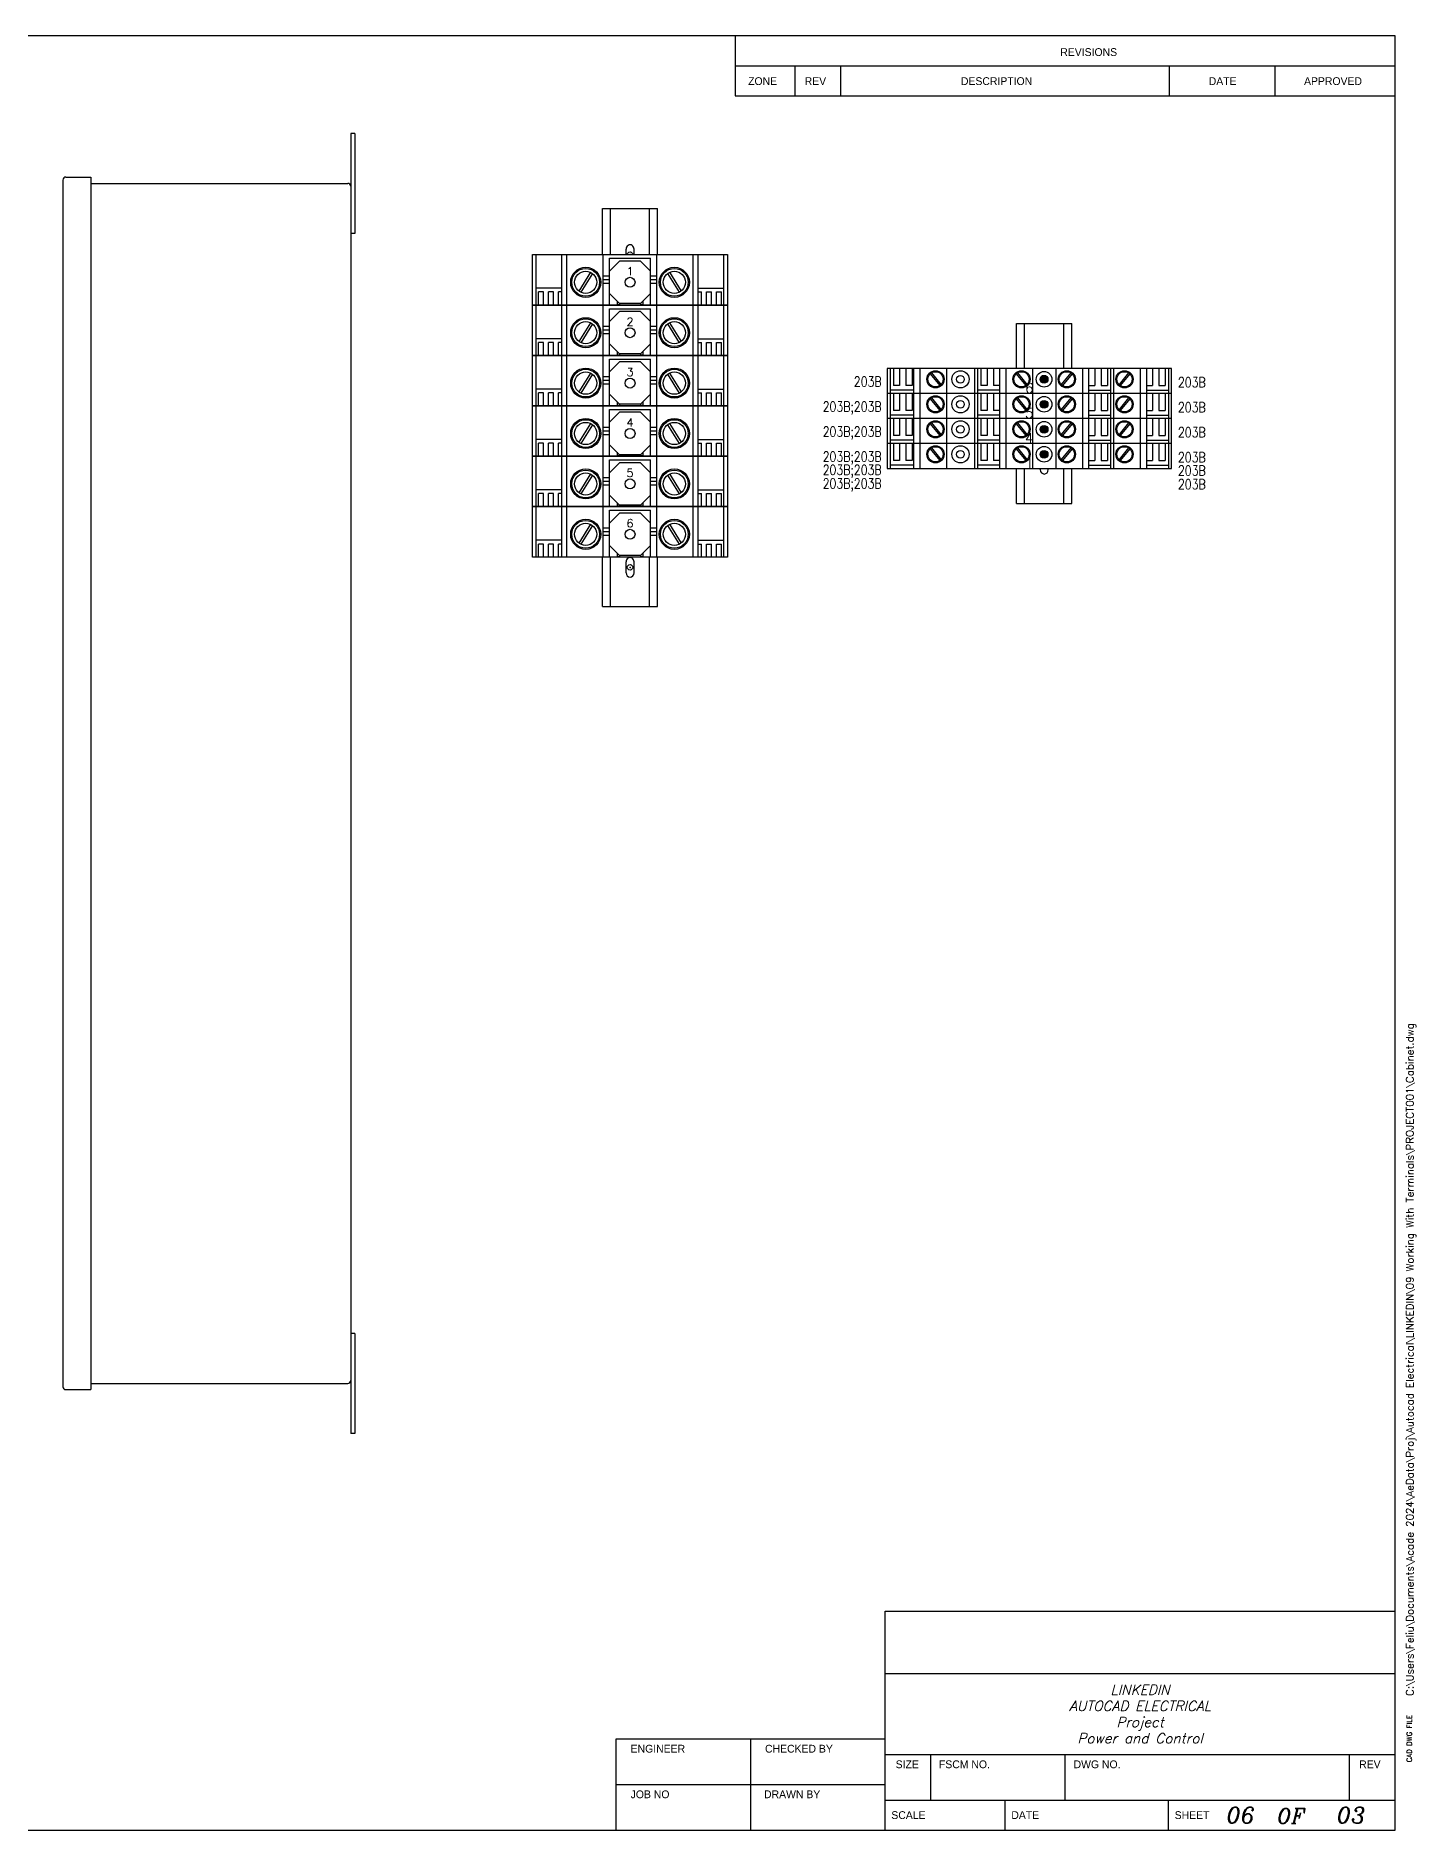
# Model space of a CAD drawing. Extents: x 0 to 67.4, y 0 to 44.8.
# Drawn here: x 32.91 to 67.42, y -0.04 to 44.81 of the extents above; entities that cross this region are included whole.
import ezdxf
from ezdxf.enums import TextEntityAlignment as Align

# ---------------------------------------------------------------- set-up
doc = ezdxf.new("R2010")
doc.units = 0
doc.header["$MEASUREMENT"] = 0
doc.set_wipeout_variables(frame=1)
for name, color, linetype in [('MISC', 5, 'Continuous'), ('PSYMS', 7, 'Continuous'), ('PTERM', 7, 'Continuous'), ('PWIRE', 7, 'Continuous'), ('TITLE', 7, 'Continuous')]:
    doc.layers.add(name, color=color, linetype=linetype)
doc.styles.add('ITALIC', font='ITALIC')
doc.styles.add('SIMPLEX', font='SIMPLEX')
doc.styles.add('WD', font='romans.shx')

# ---------------------------------------------------------------- blocks, each defined once
blk = doc.blocks.new('DN-T1_0')
at = {"style": 'WD', "flags": 1}
for tag, height, p in [('INST', 0.125, (0.008, 0.421)), ('LOC', 0.125, (0.008, 0.245)), ('WDBLKNAM', 0.05, (0, -0.884)), ('CAT', 0.05, (0, -0.812)), ('ASSYCODE', 0.05, (0, -1.042)), ('FP', 0.05, (0, -0.955)), ('FPT', 0.05, (0.141, -0.955))]:
    blk.add_attdef(tag, text='', height=height, dxfattribs=at).set_placement(p, align=Align.CENTER)
blk.add_wipeout([(1.22, 0), (1.22, -0.63), (-1.22, -0.63), (-1.22, 0)])
for p, q in [((-1.174, -0.63), (-1.174, 0)), ((-0.851, -0.63), (-0.851, 0)), ((-0.788, -0.63), (-0.788, 0)), ((-0.335, -0.63), (-0.335, 0)), ((-0.494, -0.221), (-0.64, -0.456)), ((-0.257, -0.046), (0.257, -0.046)), ((-0.257, -0.63), (-0.257, -0.046)), ((-0.257, -0.206), (-0.132, -0.081)), ((0.132, -0.081), (-0.132, -0.081)), ((0.257, -0.206), (0.132, -0.081)), ((0.257, -0.63), (0.257, -0.046)), ((0.335, -0.63), (0.335, 0)), ((0.494, -0.221), (0.64, -0.456)), ((0.788, -0.63), (0.788, 0)), ((0.851, -0.63), (0.851, 0)), ((1.174, -0.63), (1.174, 0)), ((-0.851, -0.421), (-1.174, -0.421)), ((-0.468, -0.236), (-0.614, -0.471)), ((-0.257, -0.269), (-0.335, -0.269)), ((-0.257, -0.315), (-0.335, -0.315)), ((-0.257, -0.361), (-0.335, -0.361)), ((0.335, -0.269), (0.257, -0.269)), ((0.335, -0.315), (0.257, -0.315)), ((0.335, -0.361), (0.257, -0.361)), ((0.468, -0.236), (0.614, -0.471)), ((0.851, -0.421), (1.174, -0.421)), ((-1.143, -0.63), (-1.143, -0.467)), ((-1.081, -0.467), (-1.143, -0.467)), ((-1.081, -0.63), (-1.081, -0.467)), ((-0.956, -0.467), (-1.018, -0.467)), ((-1.018, -0.63), (-1.018, -0.467)), ((-0.956, -0.63), (-0.956, -0.467)), ((-0.893, -0.63), (-0.893, -0.467)), ((-0.851, -0.467), (-0.893, -0.467)), ((-0.132, -0.611), (-0.257, -0.486)), ((-0.162, -0.581), (-0.162, -0.619)), ((-0.139, -0.626), (-0.155, -0.626)), ((0.132, -0.611), (-0.132, -0.611)), ((-0.132, -0.611), (-0.132, -0.619)), ((0.132, -0.611), (0.257, -0.486)), ((0.132, -0.611), (0.132, -0.619)), ((0.155, -0.626), (0.139, -0.626)), ((0.162, -0.581), (0.162, -0.619)), ((0.851, -0.467), (0.893, -0.467)), ((0.893, -0.63), (0.893, -0.467)), ((0.955, -0.63), (0.955, -0.467)), ((0.955, -0.467), (1.018, -0.467)), ((1.018, -0.63), (1.018, -0.467)), ((1.081, -0.63), (1.081, -0.467)), ((1.081, -0.467), (1.143, -0.467)), ((1.143, -0.63), (1.143, -0.467))]:
    blk.add_line(p, q)
blk.add_lwpolyline([(1.22, 0), (1.22, -0.63), (-1.22, -0.63), (-1.22, 0)], close=True)
for centre, radius in [((-0.554, -0.346), 0.188), ((-0.554, -0.346), 0.173), ((-0.554, -0.346), 0.139), ((0.554, -0.346), 0.188), ((0.554, -0.346), 0.173), ((0.554, -0.346), 0.139), ((0, -0.346), 0.0625)]:
    blk.add_circle(centre, radius)
for centre, start, end in [((-0.155, -0.619), 180, 270), ((-0.139, -0.619), 270, 0), ((0.139, -0.619), 180, 270), ((0.155, -0.619), 270, 0)]:
    blk.add_arc(centre, 0.007, start, end)
for tag, height, p in [('P_TAGSTRIP', 0.125, (0.008, 0.068)), ('MFG', 0.05, (0, -0.741))]:
    blk.add_attdef(tag, text='', height=height, dxfattribs=at).set_placement(p, align=Align.CENTER)
at = {"style": 'WD'}
for tag in ['WIRENO', 'TERM']:
    blk.add_attdef(tag, text='', height=0.1, dxfattribs=at).set_placement((0, -0.208), align=Align.MIDDLE_CENTER)
at = {"style": 'WD', "width": 0.8}
blk.add_attdef('WIRENOL', text='', height=0.1, dxfattribs=at).set_placement((-1.29, -0.315), align=Align.MIDDLE_RIGHT)
at = {"style": 'WD', "flags": 1}
blk.add_attdef('TERMDESCL', text='', height=0.05, dxfattribs=at).set_placement((-1.287, -0.43), align=Align.MIDDLE_RIGHT)
blk.add_attdef('TERMDESCR', text='', height=0.05, dxfattribs=at).set_placement((1.29, -0.43), align=Align.MIDDLE_LEFT)
at = {"style": 'WD', "width": 0.8}
blk.add_attdef('WIRENOR', text='', height=0.1, dxfattribs=at).set_placement((1.29, -0.315), align=Align.MIDDLE_LEFT)
blk = doc.blocks.new('VDIN1255')
for p, q in [((-0.69, 9.954), (0.69, 9.954)), ((-0.69, 0), (-0.69, 9.954)), ((-0.49, 0), (-0.49, 9.954)), ((0.49, 0), (0.49, 9.954)), ((0.69, 0), (0.69, 9.954)), ((-0.1, 8.662), (-0.1, 8.934)), ((0.1, 8.662), (0.1, 8.934)), ((-0.1, 6.754), (-0.1, 7.026)), ((0.1, 6.754), (0.1, 7.026)), ((-0.1, 4.79), (-0.1, 5.062)), ((0.1, 4.79), (0.1, 5.062)), ((-0.1, 2.814), (-0.1, 3.086)), ((0.1, 2.814), (0.1, 3.086)), ((-0.1, 0.844), (-0.1, 1.116)), ((0.1, 0.844), (0.1, 1.116)), ((-0.69, 0), (0.69, 0))]:
    blk.add_line(p, q)
for centre in [(0, 8.798), (0, 0.98)]:
    blk.add_circle(centre, 0.068)
for centre, start_param, end_param in [((0, 8.934), 4.712386, 7.853986), ((0, 8.662), 1.570796, 4.712386), ((0, 7.026), 4.712386, 7.853986), ((0, 6.754), 1.570796, 4.712386), ((0, 5.062), 4.712386, 7.853986), ((0, 4.79), 1.570796, 4.712386), ((0, 3.086), 4.712386, 7.853986), ((0, 2.814), 1.570796, 4.712386), ((0, 1.116), 4.712386, 7.853986), ((0, 0.844), 1.570796, 4.712386)]:
    blk.add_ellipse(centre, major_axis=(0, 0.109), ratio=0.917668, start_param=start_param, end_param=end_param)
for p in [(0, 8.798), (0, 6.89), (0, 4.926), (0, 2.95), (0, 0.98)]:
    blk.add_point(p)
at = {"flags": 11}
for p in [(0, 8.798), (0, 0.98)]:
    blk.add_attdef('NC', text='', height=0.01, rotation=0, dxfattribs=at).set_placement(p, align=Align.MIDDLE)
blk = doc.blocks.new('A30C24ALP-Side')
for p, q in [((67.278, 31.703), (67.278, -0.797)), ((67.382, 31.703), (67.278, 31.703)), ((67.382, 31.703), (67.382, 29.203)), ((60.079, 30.536), (60.079, 0.371)), ((60.153, 30.61), (60.778, 30.61)), ((60.778, 30.61), (60.778, 0.297)), ((60.778, 30.453), (67.204, 30.453)), ((67.382, 29.203), (67.278, 29.203)), ((67.382, 1.703), (67.278, 1.703)), ((67.382, 1.703), (67.382, -0.797)), ((60.778, 0.453), (67.204, 0.453)), ((60.153, 0.297), (60.778, 0.297)), ((67.382, -0.797), (67.278, -0.797))]:
    blk.add_line(p, q)
for centre, start, end in [((60.153, 30.536), 90, 180), ((67.204, 30.379), 0, 90), ((67.204, 0.527), 270, 0), ((60.153, 0.371), 180, 270)]:
    blk.add_arc(centre, 0.074, start, end)
blk = doc.blocks.new('ACADE D Titleblock')
for p, q in [((33.469, 22.427), (0, 22.427)), ((25.219, 22.427), (25.219, 21.677)), ((33.469, 0), (33.469, 22.427)), ((33.469, 0), (33.469, 22.427)), ((25.219, 22.052), (33.469, 22.052)), ((25.969, 21.677), (25.969, 22.052)), ((26.539, 21.677), (26.539, 22.052)), ((30.649, 21.677), (30.649, 22.052)), ((31.969, 21.677), (31.969, 22.052)), ((25.219, 21.677), (33.469, 21.677)), ((27.094, 2.737), (33.469, 2.737)), ((27.094, 0), (27.094, 2.737)), ((27.094, 1.957), (33.469, 1.957)), ((23.734, 1.14), (27.094, 1.14)), ((23.734, 0), (23.734, 1.14)), ((25.414, 0), (25.414, 1.14)), ((27.094, 0.945), (33.469, 0.945)), ((27.664, 0.375), (27.664, 0.945)), ((29.344, 0.375), (29.344, 0.945)), ((32.899, 0.375), (32.899, 0.945)), ((23.734, 0.57), (27.094, 0.57)), ((27.094, 0.375), (33.469, 0.375)), ((28.594, 0), (28.594, 0.375)), ((30.635, 0), (30.635, 0.375)), ((0, 0), (33.469, 0))]:
    blk.add_line(p, q)
for s, p in [('REVISIONS', (29.284, 22.176)), ('ZONE', (25.382, 21.813)), ('REV', (26.089, 21.813)), ('DESCRIPTION', (28.042, 21.813)), ('DATE', (31.14, 21.813)), ('APPROVED', (32.331, 21.813)), ('ENGINEER', (23.913, 0.969)), ('CHECKED BY', (25.593, 0.969)), ('SIZE', (27.226, 0.774)), ('FSCM NO.', (27.767, 0.774)), ('DWG NO.', (29.45, 0.774)), ('REV', (33.02, 0.774)), ('JOB NO', (23.913, 0.399)), ('DRAWN BY', (25.581, 0.399)), ('SCALE', (27.172, 0.139)), ('DATE', (28.672, 0.139)), ('SHEET', (30.714, 0.139))]:
    blk.add_text(s, height=0.0975).set_placement(p)
at = {"layer": 'TITLE', "style": 'SIMPLEX'}
blk.add_text('CAD DWG FILE', height=0.0625, rotation=90, dxfattribs=at).set_placement((33.677, 0.849))
at = {"layer": 'TITLE', "style": 'ITALIC'}
blk.add_text('OF', height=0.1875, dxfattribs=at).set_placement((32.173, 0.176), align=Align.MIDDLE_CENTER)
for tag, height, p in [('TITLE#1', 0.125, (30.281, 1.755)), ('TITLE#2', 0.125, (30.281, 1.552)), ('TITLE#3', 0.125, (30.281, 1.35)), ('TITLE#4', 0.125, (30.281, 1.147)), ('DWG#', 0.2, (31.121, 0.66)), ('SH#', 0.2, (31.541, 0.187)), ('SHTS', 0.2, (32.92, 0.187))]:
    blk.add_attdef(tag, text='', height=height, dxfattribs=at).set_placement(p, align=Align.MIDDLE_CENTER)
at = {"layer": 'TITLE', "style": 'SIMPLEX'}
blk.add_attdef('CAD#', (33.701, 1.677), '', height=0.0938, rotation=90, dxfattribs=at)
at = {"layer": 'TITLE'}
for tag, p, style in [('ENGINEER', (24.406, 0.664), 'ITALIC'), ('CHKDBY', (26.023, 0.664), 'ITALIC'), ('SCALE', (27.742, 0.139), 'SIMPLEX'), ('DATE', (29.152, 0.139), 'SIMPLEX'), ('JOB#', (24.632, 0.092), 'ITALIC'), ('DRAWNBY', (26.093, 0.092), 'ITALIC')]:
    blk.add_attdef(tag, p, '', height=0.0975, dxfattribs=dict(at, style=style))
at = {"layer": 'TITLE', "flags": 9}
blk.add_attdef('WD_TB', (27.182, -0.207), '', height=0.125, dxfattribs=at)
blk = doc.blocks.new('VDIN1F87')
for p, q in [((-0.69, 0), (-0.69, 4.5)), ((-0.69, 4.5), (0.69, 4.5)), ((-0.49, 0), (-0.49, 4.5)), ((0.49, 0), (0.49, 4.5)), ((0.69, 0), (0.69, 4.5)), ((-0.1, 2.814), (-0.1, 3.086)), ((0.1, 2.814), (0.1, 3.086)), ((-0.1, 0.844), (-0.1, 1.116)), ((0.1, 0.844), (0.1, 1.116)), ((-0.69, 0), (0.69, 0))]:
    blk.add_line(p, q)
for centre in [(0, 2.95), (0, 0.98)]:
    blk.add_circle(centre, 0.068)
for centre, start_param, end_param in [((0, 3.086), 4.712386, 7.853986), ((0, 2.814), 1.570796, 4.712386), ((0, 1.116), 4.712386, 7.853986), ((0, 0.844), 1.570796, 4.712386)]:
    blk.add_ellipse(centre, major_axis=(0, 0.109), ratio=0.917668, start_param=start_param, end_param=end_param)
for p in [(0, 2.95), (0, 0.98)]:
    blk.add_point(p)
at = {"flags": 11}
for p in [(0, 2.95), (0, 0.98)]:
    blk.add_attdef('NC', text='', height=0.01, dxfattribs=at).set_placement(p, align=Align.MIDDLE)
blk = doc.blocks.new('DN-D10')
at = {"style": 'WD', "flags": 1}
for tag, height, p in [('INST', 0.125, (0.008, 0.421)), ('LOC', 0.125, (0.008, 0.245)), ('WDBLKNAM', 0.05, (0, -0.489)), ('CAT', 0.05, (0, -0.417)), ('FP', 0.05, (0, -0.56)), ('FPT', 0.05, (0.141, -0.56)), ('ASSYCODE', 0.05, (0, -0.647))]:
    blk.add_attdef(tag, text='', height=height, dxfattribs=at).set_placement(p, align=Align.CENTER)
at = {"style": 'WD', "width": 0.8}
for tag, p in [('L03WIRENOL', (-1.476, -0.401)), ('L04WIRENOL', (-1.476, -0.538))]:
    blk.add_attdef(tag, text='', height=0.1, dxfattribs=at).set_placement(p, align=Align.MIDDLE_RIGHT)
for tag, p in [('L03WIRENOR', (1.487, -0.409)), ('L04WIRENOR', (1.487, -0.545))]:
    blk.add_attdef(tag, text='', height=0.1, dxfattribs=at).set_placement(p, align=Align.MIDDLE_LEFT)
at = {"style": 'WD', "flags": 1}
for tag, p in [('L02PINL', (-0.866, -0.413)), ('L03PINL', (-0.866, -0.488)), ('L04PINL', (-0.866, -0.563))]:
    blk.add_attdef(tag, text='', height=0.05, dxfattribs=at).set_placement(p, align=Align.MIDDLE_RIGHT)
for tag, p in [('L03WIRENO', (0, -0.516)), ('L03TERM', (0, -0.516)), ('L04WIRENO', (0, -0.653)), ('L04TERM', (0, -0.653))]:
    blk.add_attdef(tag, text='', height=0.1, dxfattribs=at).set_placement(p, align=Align.MIDDLE_CENTER)
for tag, p in [('L02PINR', (0.847, -0.405)), ('L03PINR', (0.847, -0.48)), ('L04PINR', (0.847, -0.555))]:
    blk.add_attdef(tag, text='', height=0.05, dxfattribs=at).set_placement(p, align=Align.MIDDLE_LEFT)
blk.add_wipeout([(-1.422, 0), (1.422, 0), (1.422, -0.25), (-1.422, -0.25)])
h = blk.add_hatch(color=256)
h.paths.add_polyline_path([(0.148, -0.07, 0.414214), (0.109, -0.109), (0.188, -0.109, 0.414214)])
h.paths.add_polyline_path([(0.109, -0.109, 0.414214), (0.148, -0.149, 0.414214), (0.188, -0.109)])
for p, q in [((-1.391, 0), (-1.391, -0.25)), ((-1.359, 0), (-1.359, -0.172)), ((-1.297, 0), (-1.297, -0.172)), ((-1.234, 0), (-1.234, -0.172)), ((-1.172, 0), (-1.172, -0.172)), ((-1.156, 0), (-1.156, -0.25)), ((-1.094, 0), (-1.094, -0.25)), ((-0.828, 0), (-0.828, -0.25)), ((-0.547, 0), (-0.547, -0.25)), ((-0.547, 0), (-0.547, -0.25)), ((-0.516, 0), (-0.516, -0.25)), ((-0.484, 0), (-0.484, -0.172)), ((-0.422, 0), (-0.422, -0.172)), ((-0.359, 0), (-0.359, -0.172)), ((-0.297, 0), (-0.297, -0.25)), ((-0.297, 0), (-0.297, -0.172)), ((-0.234, 0), (-0.234, -0.25)), ((0.031, 0), (0.031, -0.25)), ((0.266, 0), (0.266, -0.25)), ((0.531, 0), (0.531, -0.25)), ((0.594, 0), (0.594, -0.25)), ((0.594, 0), (0.594, -0.25)), ((0.656, 0), (0.656, -0.172)), ((0.719, 0), (0.719, -0.172)), ((0.781, 0), (0.781, -0.172)), ((0.812, 0), (0.812, -0.25)), ((0.844, 0), (0.844, -0.25)), ((1.109, 0), (1.109, -0.25)), ((1.172, 0), (1.172, -0.25)), ((1.172, 0), (1.172, -0.25)), ((1.234, 0), (1.234, -0.172)), ((1.297, 0), (1.297, -0.172)), ((1.359, 0), (1.359, -0.172)), ((1.391, 0), (1.391, -0.25)), ((-1.297, -0.172), (-1.359, -0.172)), ((-1.172, -0.172), (-1.234, -0.172)), ((-0.991, -0.055), (-0.895, -0.172)), ((-0.979, -0.046), (-0.883, -0.162)), ((-0.422, -0.172), (-0.484, -0.172)), ((-0.297, -0.172), (-0.359, -0.172)), ((-0.132, -0.055), (-0.035, -0.172)), ((-0.119, -0.046), (-0.023, -0.162)), ((0.416, -0.046), (0.32, -0.162)), ((0.428, -0.055), (0.332, -0.172)), ((0.594, -0.172), (0.656, -0.172)), ((0.719, -0.172), (0.781, -0.172)), ((0.994, -0.046), (0.898, -0.162)), ((1.007, -0.055), (0.91, -0.172)), ((1.172, -0.172), (1.234, -0.172)), ((1.297, -0.172), (1.359, -0.172)), ((-1.156, -0.219), (-1.391, -0.219)), ((-0.297, -0.219), (-0.516, -0.219)), ((0.594, -0.219), (0.812, -0.219)), ((1.172, -0.219), (1.391, -0.219))]:
    blk.add_line(p, q)
blk.add_lwpolyline([(1.422, -0.25), (1.422, 0), (-1.422, 0), (-1.422, -0.25)], close=True)
for centre, radius in [((-0.938, -0.109), 0.0859), ((-0.938, -0.109), 0.076), ((-0.688, -0.109), 0.0859), ((-0.688, -0.109), 0.0384), ((-0.078, -0.109), 0.0859), ((-0.078, -0.109), 0.076), ((0.148, -0.109), 0.0781), ((0.148, -0.109), 0.0394), ((0.375, -0.109), 0.0859), ((0.375, -0.109), 0.076), ((0.953, -0.109), 0.0859), ((0.953, -0.109), 0.076)]:
    blk.add_circle(centre, radius)
for tag, height, p in [('P_TAGSTRIP', 0.125, (0.008, 0.068)), ('MFG', 0.05, (0, -0.346))]:
    blk.add_attdef(tag, text='', height=height, dxfattribs=at).set_placement(p, align=Align.CENTER)
at = {"style": 'WD', "width": 0.8}
for tag, p in [('WIRENOL', (-1.476, -0.132)), ('L02WIRENOL', (-1.476, -0.265))]:
    blk.add_attdef(tag, text='', height=0.1, dxfattribs=at).set_placement(p, align=Align.MIDDLE_RIGHT)
at = {"style": 'WD'}
for tag in ['WIRENO', 'TERM']:
    blk.add_attdef(tag, text='', height=0.1, dxfattribs=at).set_placement((0, -0.197), align=Align.MIDDLE_CENTER)
at = {"style": 'WD', "width": 0.8}
for tag, p in [('WIRENOR', (1.487, -0.139)), ('L02WIRENOR', (1.487, -0.272))]:
    blk.add_attdef(tag, text='', height=0.1, dxfattribs=at).set_placement(p, align=Align.MIDDLE_LEFT)
at = {"style": 'WD', "flags": 1}
blk.add_attdef('L01PINL', text='', height=0.05, dxfattribs=at).set_placement((-0.866, -0.347), align=Align.MIDDLE_RIGHT)
for tag in ['L02WIRENO', 'L02TERM']:
    blk.add_attdef(tag, text='', height=0.1, dxfattribs=at).set_placement((0, -0.379), align=Align.MIDDLE_CENTER)
blk.add_attdef('L01PINR', text='', height=0.05, dxfattribs=at).set_placement((0.847, -0.34), align=Align.MIDDLE_LEFT)

msp = doc.modelspace()

# ---------------------------------------------------------------- block references
msp.add_blockref('A30C24ALP-Side', (-26.49, 10.673))
at = {"layer": 'PSYMS'}
for name, p in [('VDIN1255', (47.769, 30.546)), ('VDIN1F87', (58.125, 33.125))]:
    msp.add_blockref(name, p, dxfattribs=at)

# ---------------------------------------------------------------- next in the draw order: block references
ref = msp.add_blockref('DN-T1_0', (47.769, 39.344), dxfattribs=dict(at, xscale=2, yscale=2, zscale=2))
ref.add_attrib('TERM', '1', dxfattribs={"layer": 'PTERM', "height": 0.2, "style": 'WD'}).set_placement((47.769, 38.928), align=Align.MIDDLE_CENTER)

# ---------------------------------------------------------------- next in the draw order: block references
ref = msp.add_blockref('DN-T1_0', (47.769, 38.084), dxfattribs=dict(at, xscale=2, yscale=2, zscale=2))
ref.add_attrib('TERM', '2', dxfattribs={"layer": 'PTERM', "height": 0.2, "style": 'WD'}).set_placement((47.769, 37.668), align=Align.MIDDLE_CENTER)

# ---------------------------------------------------------------- next in the draw order: block references
ref = msp.add_blockref('DN-T1_0', (47.769, 36.824), dxfattribs=dict(at, xscale=2, yscale=2, zscale=2))
ref.add_attrib('TERM', '3', dxfattribs={"layer": 'PTERM', "height": 0.2, "style": 'WD'}).set_placement((47.769, 36.408), align=Align.MIDDLE_CENTER)

# ---------------------------------------------------------------- next in the draw order: block references
ref = msp.add_blockref('DN-T1_0', (47.769, 35.564), dxfattribs=dict(at, xscale=2, yscale=2, zscale=2))
ref.add_attrib('TERM', '4', dxfattribs={"layer": 'PTERM', "height": 0.2, "style": 'WD'}).set_placement((47.769, 35.148), align=Align.MIDDLE_CENTER)

# ---------------------------------------------------------------- next in the draw order: block references
ref = msp.add_blockref('DN-T1_0', (47.769, 34.304), dxfattribs=dict(at, xscale=2, yscale=2, zscale=2))
ref.add_attrib('TERM', '5', dxfattribs={"layer": 'PTERM', "height": 0.2, "style": 'WD'}).set_placement((47.769, 33.888), align=Align.MIDDLE_CENTER)

# ---------------------------------------------------------------- next in the draw order: block references
ref = msp.add_blockref('DN-T1_0', (47.769, 33.044), dxfattribs=dict(at, xscale=2, yscale=2, zscale=2))
ref.add_attrib('TERM', '6', dxfattribs={"layer": 'PTERM', "height": 0.2, "style": 'WD'}).set_placement((47.769, 32.628), align=Align.MIDDLE_CENTER)

# ---------------------------------------------------------------- next in the draw order: block references
ref = msp.add_blockref('ACADE D Titleblock', (-0.042, -0.042), dxfattribs=dict(xscale=2, yscale=2, zscale=2))
ref.add_attrib('SHTS', '03', dxfattribs={"layer": 'MISC', "color": 1, "height": 0.4, "style": 'ITALIC'}).set_placement((65.799, 0.333), align=Align.MIDDLE_CENTER)
ref.add_attrib('TITLE#4', 'Power and Control', dxfattribs={"layer": 'MISC', "color": 1, "height": 0.25, "style": 'ITALIC'}).set_placement((60.521, 2.253), align=Align.MIDDLE_CENTER)
ref.add_attrib('TITLE#3', 'Project', dxfattribs={"layer": 'MISC', "color": 1, "height": 0.25, "style": 'ITALIC'}).set_placement((60.521, 2.658), align=Align.MIDDLE_CENTER)
ref.add_attrib('TITLE#2', 'AUTOCAD ELECTRICAL', dxfattribs={"layer": 'MISC', "color": 1, "height": 0.25, "style": 'ITALIC'}).set_placement((60.521, 3.063), align=Align.MIDDLE_CENTER)
ref.add_attrib('SH#', '06', dxfattribs={"layer": 'MISC', "color": 1, "height": 0.4, "style": 'ITALIC'}).set_placement((63.04, 0.333), align=Align.MIDDLE_CENTER)
ref.add_attrib('CAD#', 'C:\\Users\\Feliu\\Documents\\Acade 2024\\AeData\\Proj\\Autocad Electrical\\LINKEDIN\\09 Working With Terminals\\PROJECT001\\Cabinet.dwg', (67.359, 3.312), dxfattribs={"layer": 'MISC', "color": 1, "height": 0.1875, "rotation": 90, "style": 'SIMPLEX'})
ref.add_attrib('TITLE#1', 'LINKEDIN', dxfattribs={"layer": 'MISC', "color": 1, "height": 0.25, "style": 'ITALIC'}).set_placement((60.521, 3.467), align=Align.MIDDLE_CENTER)

# ---------------------------------------------------------------- next in the draw order: block references
ref = msp.add_blockref('DN-D10', (57.75, 36.5), dxfattribs=dict(at, xscale=2.5, yscale=2.5, zscale=2.5))
ref.add_attrib('WIRENOR', '203B', dxfattribs={"layer": 'PWIRE', "height": 0.25, "style": 'WD', "width": 0.8}).set_placement((61.467, 36.152), align=Align.MIDDLE_LEFT)
ref.add_attrib('WIRENOL', '203B', dxfattribs={"layer": 'PWIRE', "height": 0.25, "style": 'WD', "width": 0.8}).set_placement((54.059, 36.17), align=Align.MIDDLE_RIGHT)
ref.add_attrib('TERM', '6', dxfattribs={"layer": 'PTERM', "height": 0.25, "style": 'WD'}).set_placement((57.75, 36.009), align=Align.MIDDLE_CENTER)

# ---------------------------------------------------------------- next in the draw order: block references
ref = msp.add_blockref('DN-D10', (57.75, 35.875), dxfattribs=dict(at, xscale=2.5, yscale=2.5, zscale=2.5))
ref.add_attrib('WIRENOR', '203B', dxfattribs={"layer": 'PWIRE', "height": 0.25, "style": 'WD', "width": 0.8}).set_placement((61.467, 35.527), align=Align.MIDDLE_LEFT)
ref.add_attrib('WIRENOL', '203B;203B', dxfattribs={"layer": 'PWIRE', "height": 0.25, "style": 'WD', "width": 0.8}).set_placement((54.059, 35.545), align=Align.MIDDLE_RIGHT)
ref.add_attrib('TERM', '5', dxfattribs={"layer": 'PTERM', "height": 0.25, "style": 'WD'}).set_placement((57.75, 35.384), align=Align.MIDDLE_CENTER)

# ---------------------------------------------------------------- next in the draw order: block references
ref = msp.add_blockref('DN-D10', (57.75, 35.25), dxfattribs=dict(at, xscale=2.5, yscale=2.5, zscale=2.5))
ref.add_attrib('WIRENOR', '203B', dxfattribs={"layer": 'PWIRE', "height": 0.25, "style": 'WD', "width": 0.8}).set_placement((61.467, 34.902), align=Align.MIDDLE_LEFT)
ref.add_attrib('WIRENOL', '203B;203B', dxfattribs={"layer": 'PWIRE', "height": 0.25, "style": 'WD', "width": 0.8}).set_placement((54.059, 34.92), align=Align.MIDDLE_RIGHT)
ref.add_attrib('TERM', '4', dxfattribs={"layer": 'PTERM', "height": 0.25, "style": 'WD'}).set_placement((57.75, 34.759), align=Align.MIDDLE_CENTER)

# ---------------------------------------------------------------- next in the draw order: block references
ref = msp.add_blockref('DN-D10', (57.75, 34.625), dxfattribs=dict(at, xscale=2.5, yscale=2.5, zscale=2.5))
ref.add_attrib('L03WIRENOR', '203B', dxfattribs={"layer": '0', "height": 0.25, "style": 'WD', "width": 0.8}).set_placement((61.467, 33.603), align=Align.MIDDLE_LEFT)
ref.add_attrib('L03WIRENOL', '203B;203B', dxfattribs={"layer": '0', "height": 0.25, "style": 'WD', "width": 0.8}).set_placement((54.059, 33.622), align=Align.MIDDLE_RIGHT)
ref.add_attrib('WIRENOR', '203B', dxfattribs={"layer": 'PWIRE', "height": 0.25, "style": 'WD', "width": 0.8}).set_placement((61.467, 34.277), align=Align.MIDDLE_LEFT)
ref.add_attrib('L02WIRENOR', '203B', dxfattribs={"layer": '0', "height": 0.25, "style": 'WD', "width": 0.8}).set_placement((61.467, 33.945), align=Align.MIDDLE_LEFT)
ref.add_attrib('L02WIRENOL', '203B;203B', dxfattribs={"layer": '0', "height": 0.25, "style": 'WD', "width": 0.8}).set_placement((54.059, 33.963), align=Align.MIDDLE_RIGHT)
ref.add_attrib('WIRENOL', '203B;203B', dxfattribs={"layer": 'PWIRE', "height": 0.25, "style": 'WD', "width": 0.8}).set_placement((54.059, 34.295), align=Align.MIDDLE_RIGHT)
ref.add_attrib('TERM', '1', dxfattribs={"layer": 'PTERM', "height": 0.25, "style": 'WD'}).set_placement((57.75, 34.134), align=Align.MIDDLE_CENTER)

doc.saveas('drawing.dxf')
